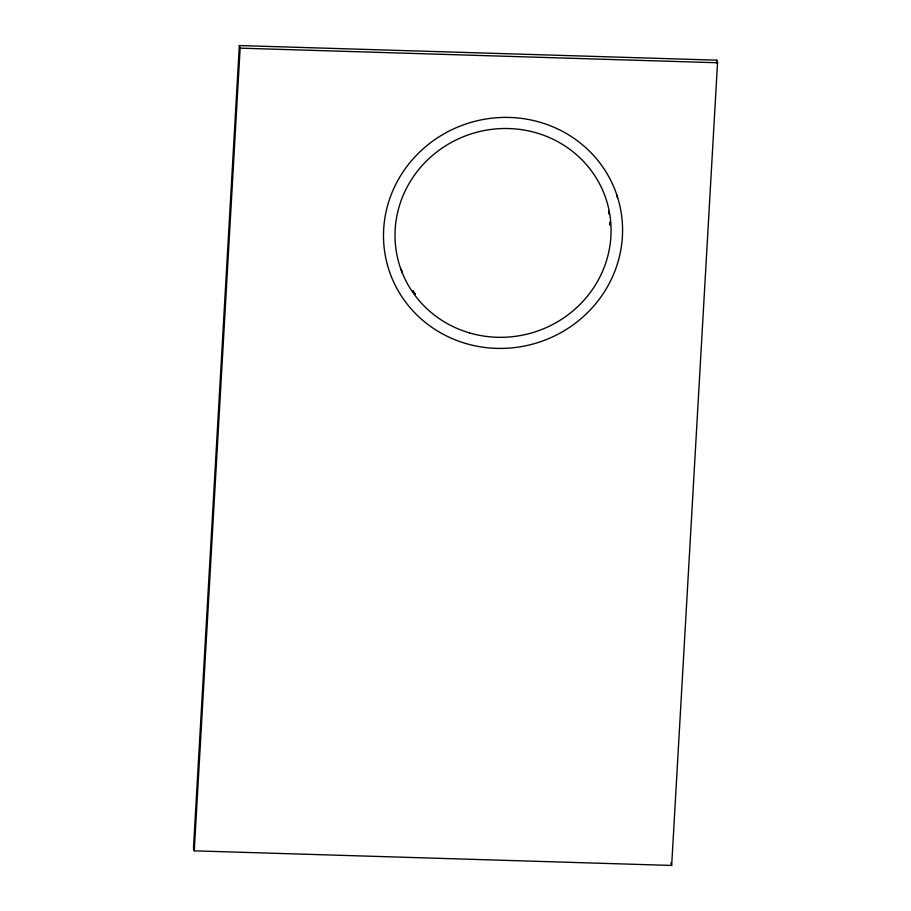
<?xml version="1.0" encoding="UTF-8"?>
<svg xmlns="http://www.w3.org/2000/svg" width="911" height="911" viewBox="0 0 911 911"><rect width="100%" height="100%" fill="white"/><g stroke="black" fill="none" stroke-linecap="round" stroke-linejoin="round"><path stroke-width="1.37" d="M239.331 45.55L193.462 848.243L194.271 850.84L671.669 865.45L717.538 62.757L716.729 60.16L239.331 45.55L240.14 48.146L194.271 850.84M716.57 63.007L716.729 60.16M240.14 48.146L717.538 62.757M670.86 862.854L671.669 865.45M616.815 195.113A119.956 115.071 -17.3 0 1 617.499 197.755M608.844 211.341A108.432 104.025 -17.3 0 1 609.243 214.039M609.994 222.227A108.432 104.025 -17.3 0 1 610.097 224.96M415.336 294.048A108.432 104.025 -17.3 0 1 412.854 290.746M402.15 271.808A108.432 104.025 -17.3 0 1 401.102 269.28M608.935 211.42A108.534 104.116 -17.3 0 1 609.334 214.119M610.085 222.318A108.534 104.116 -17.3 0 1 610.188 225.051M415.245 294.196A108.534 104.116 -17.3 0 1 412.774 290.894M402.047 271.945A108.534 104.116 -17.3 0 1 400.999 269.417M465.772 343.493A119.956 115.071 -17.3 0 0 620.027 206.558A119.956 115.071 -17.3 0 0 423.308 148.687A119.956 115.071 -17.3 0 0 465.772 343.493M469.359 332.868A108.432 104.025 -17.3 0 0 608.787 209.097A108.432 104.025 -17.3 0 0 430.971 156.783A108.432 104.025 -17.3 0 0 469.359 332.868"/></g></svg>
